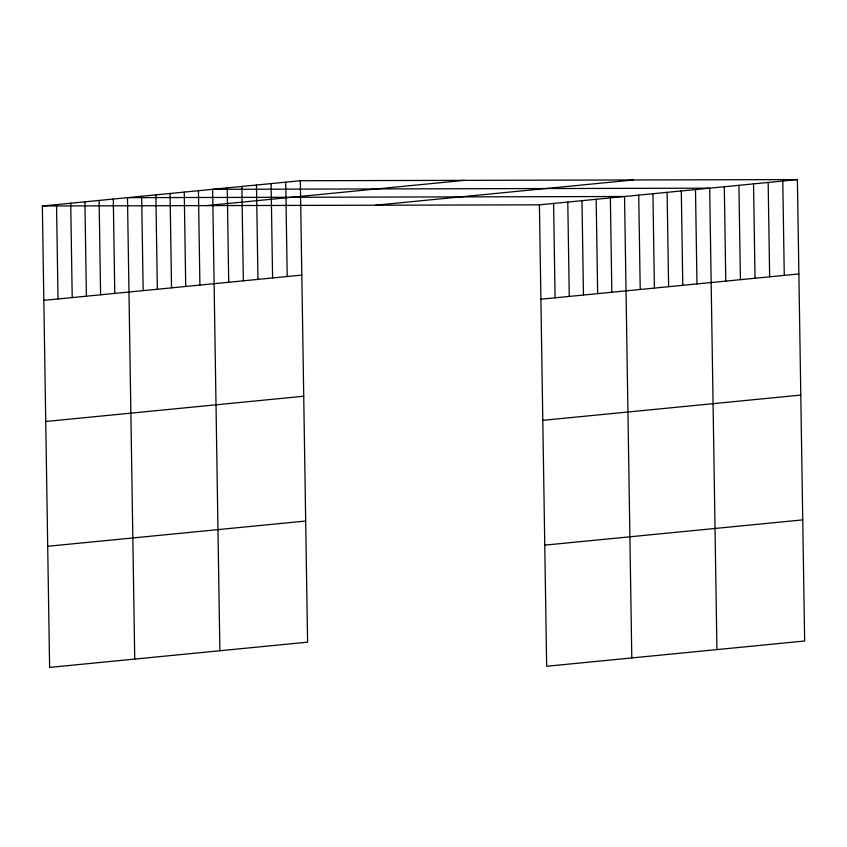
<?xml version="1.0" encoding="UTF-8"?>
<svg xmlns="http://www.w3.org/2000/svg" width="847" height="847" viewBox="0 0 847 847"><rect width="100%" height="100%" fill="white"/><g stroke="black" fill="none" stroke-linecap="round" stroke-linejoin="round"><path stroke-width="1.27" d="M300.336 180.729L307.588 642.164L49.602 667.415L42.35 205.99L300.336 180.729L797.398 179.585L804.65 641.01L546.664 666.271L539.412 204.836L797.398 179.585M206.382 205.609L464.368 180.358M375.38 205.218L633.376 179.966M43.832 300.357L301.818 275.095M540.894 299.203L798.88 273.952M45.738 421.488L303.724 396.227M542.8 420.334L800.786 395.083M47.697 546.283L305.682 521.032M544.759 545.14L802.744 519.878M42.35 205.99L539.412 204.836M782.787 181.014L784.269 275.381M768.165 182.444L769.648 276.81M753.544 183.873L755.026 278.24M738.923 185.302L740.405 279.669M724.301 186.742L725.784 281.109M716.933 649.596L709.68 188.172L212.629 189.315L219.871 650.75M695.493 189.559L696.975 283.925M681.306 190.946L682.788 285.312M667.118 192.333L668.601 286.699M652.931 193.73L654.413 288.096M638.733 195.117L640.216 289.483M631.798 657.928L624.546 196.504L127.484 197.658L134.737 659.082M610.359 197.891L611.841 292.257M596.172 199.278L597.654 293.644M581.984 200.675L583.467 295.042M567.786 202.062L569.269 296.429M553.599 203.449L555.081 297.816M285.725 182.169L287.207 276.524M271.104 183.598L272.586 277.964M256.482 185.027L257.964 279.394M241.861 186.456L243.343 280.823M227.24 187.886L228.722 282.252M198.431 190.713L199.913 285.079M184.244 192.1L185.726 286.466M170.056 193.487L171.539 287.853M155.869 194.874L157.351 289.24M141.671 196.26L143.154 290.627M113.297 199.045L114.779 293.411M99.11 200.432L100.592 294.798M84.922 201.819L86.405 296.185M70.725 203.206L72.207 297.572M56.537 204.603L58.02 298.97"/></g></svg>
